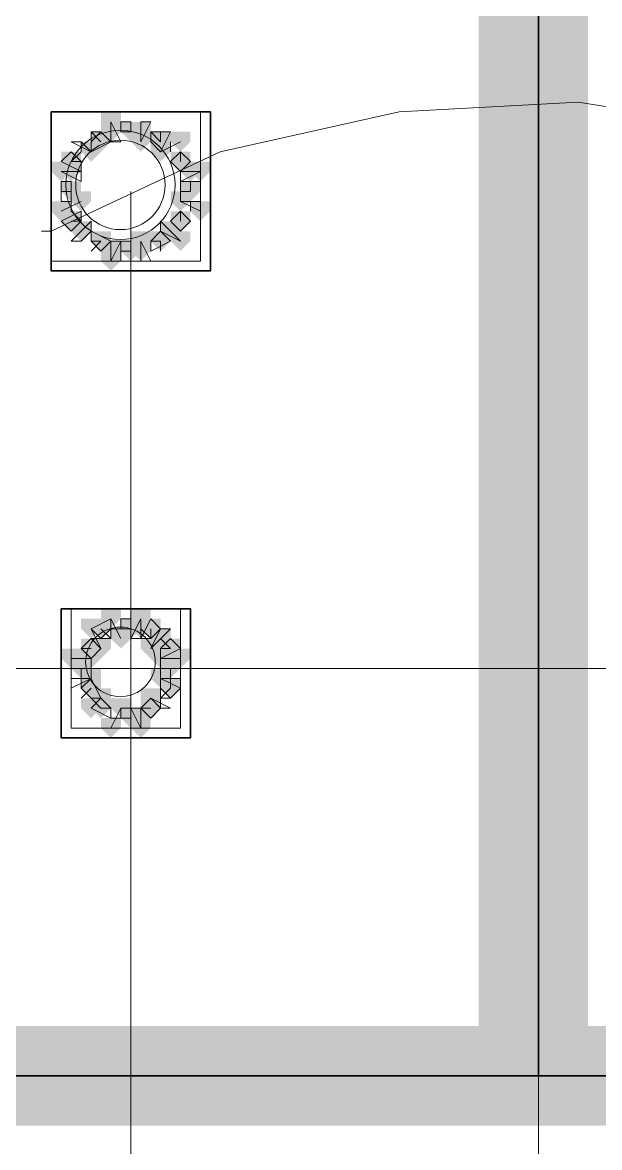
# Model space of a CAD drawing. Header units: millimetres. Extents: x 2315 to 4619, y 1334 to 1897.
# Drawn here: x 3804.88 to 3808.43, y 1541.26 to 1548.17 of the extents above; entities that cross this region are included whole.
import ezdxf

# ---------------------------------------------------------------- set-up
doc = ezdxf.new("R2010")
doc.units = ezdxf.units.MM
for name, color, linetype, true_color in [('PDF_10', 7, 'Continuous', 0x00b85c), ('PDF_AXIS', 7, 'Continuous', 0x00b85c), ('PDF_柱构件', 7, 'Continuous', 0x00b85c), ('PDF_转运站初步方案', 7, 'Continuous', 0x00b85c)]:
    doc.layers.add(name, color=color, linetype=linetype, true_color=true_color)
doc.layers.add('PDF_中心线层', color=1, linetype='Continuous')
doc.layers.add('PDF_粗实线层', color=7, linetype='Continuous')

msp = doc.modelspace()

# ---------------------------------------------------------------- hatches: boundary and pattern name
at = {"layer": 'PDF_10', "transparency": 33554559}
for points in [[(3805.5468, 1547.5601), (3805.4857, 1547.5601), (3805.4857, 1547.499), (3805.5468, 1547.4379), (3805.6079, 1547.499), (3805.6079, 1547.5601)], [(3805.5468, 1547.5601), (3805.4857, 1547.5601), (3805.4857, 1547.499), (3805.5468, 1547.4379), (3805.6079, 1547.499), (3805.6079, 1547.5601)], [(3805.3635, 1547.499), (3805.3024, 1547.499), (3805.3024, 1547.4379), (3805.3635, 1547.3768), (3805.4246, 1547.4379), (3805.4246, 1547.499)], [(3805.3635, 1547.499), (3805.3024, 1547.499), (3805.3024, 1547.4379), (3805.3635, 1547.3768), (3805.4246, 1547.4379), (3805.4246, 1547.499)], [(3805.73, 1547.499), (3805.6689, 1547.499), (3805.6689, 1547.4379), (3805.73, 1547.3768), (3805.7911, 1547.4379), (3805.7911, 1547.499)], [(3805.73, 1547.499), (3805.6689, 1547.499), (3805.6689, 1547.4379), (3805.73, 1547.3768), (3805.7911, 1547.4379), (3805.7911, 1547.499)], [(3805.1803, 1547.3768), (3805.1192, 1547.3768), (3805.1192, 1547.3157), (3805.1803, 1547.2547), (3805.2414, 1547.3157), (3805.2414, 1547.3768)], [(3805.1803, 1547.3768), (3805.1192, 1547.3768), (3805.1192, 1547.3157), (3805.1803, 1547.2547), (3805.2414, 1547.3157), (3805.2414, 1547.3768)], [(3805.8522, 1547.3768), (3805.7911, 1547.3768), (3805.7911, 1547.3157), (3805.8522, 1547.2547), (3805.9133, 1547.3157), (3805.9133, 1547.3768)], [(3805.8522, 1547.3768), (3805.7911, 1547.3768), (3805.7911, 1547.3157), (3805.8522, 1547.2547), (3805.9133, 1547.3157), (3805.9133, 1547.3768)], [(3805.8522, 1547.3768), (3805.7911, 1547.3768), (3805.7911, 1547.3157), (3805.8522, 1547.2547), (3805.9133, 1547.3157), (3805.9133, 1547.3768)], [(3805.1803, 1547.1936), (3805.1192, 1547.1936), (3805.1192, 1547.1325), (3805.1803, 1547.0714), (3805.2414, 1547.1325), (3805.2414, 1547.1936)], [(3805.1803, 1547.1936), (3805.1192, 1547.1936), (3805.1192, 1547.1325), (3805.1803, 1547.0714), (3805.2414, 1547.1325), (3805.2414, 1547.1936)], [(3805.9133, 1547.1936), (3805.8522, 1547.1936), (3805.8522, 1547.1325), (3805.9133, 1547.0714), (3805.9743, 1547.1325), (3805.9743, 1547.1936)], [(3805.9133, 1547.1936), (3805.8522, 1547.1936), (3805.8522, 1547.1325), (3805.9133, 1547.0714), (3805.9743, 1547.1325), (3805.9743, 1547.1936)], [(3805.1803, 1547.0103), (3805.1192, 1547.0103), (3805.1192, 1546.9493), (3805.1803, 1546.8882), (3805.2414, 1546.9493), (3805.2414, 1547.0103)], [(3805.1803, 1547.0103), (3805.1192, 1547.0103), (3805.1192, 1546.9493), (3805.1803, 1546.8882), (3805.2414, 1546.9493), (3805.2414, 1547.0103)], [(3805.8522, 1547.0103), (3805.7911, 1547.0103), (3805.7911, 1546.9493), (3805.8522, 1546.8882), (3805.9133, 1546.9493), (3805.9133, 1547.0103)], [(3805.8522, 1547.0103), (3805.7911, 1547.0103), (3805.7911, 1546.9493), (3805.8522, 1546.8882), (3805.9133, 1546.9493), (3805.9133, 1547.0103)], [(3805.8522, 1547.0103), (3805.7911, 1547.0103), (3805.7911, 1546.9493), (3805.8522, 1546.8882), (3805.9133, 1546.9493), (3805.9133, 1547.0103)], [(3805.3635, 1546.8882), (3805.3024, 1546.8882), (3805.3024, 1546.8271), (3805.3635, 1546.766), (3805.4246, 1546.8271), (3805.4246, 1546.8882)], [(3805.3635, 1546.8882), (3805.3024, 1546.8882), (3805.3024, 1546.8271), (3805.3635, 1546.766), (3805.4246, 1546.8271), (3805.4246, 1546.8882)], [(3805.73, 1546.8882), (3805.6689, 1546.8882), (3805.6689, 1546.8271), (3805.73, 1546.766), (3805.7911, 1546.8271), (3805.7911, 1546.8882)], [(3805.73, 1546.8882), (3805.6689, 1546.8882), (3805.6689, 1546.8271), (3805.73, 1546.766), (3805.7911, 1546.8271), (3805.7911, 1546.8882)], [(3805.5468, 1546.8271), (3805.4857, 1546.8271), (3805.4857, 1546.766), (3805.5468, 1546.7049), (3805.6079, 1546.766), (3805.6079, 1546.8271)], [(3805.5468, 1546.8271), (3805.4857, 1546.8271), (3805.4857, 1546.766), (3805.5468, 1546.7049), (3805.6079, 1546.766), (3805.6079, 1546.8271)], [(3805.5468, 1546.8271), (3805.4857, 1546.8271), (3805.4857, 1546.766), (3805.5468, 1546.7049), (3805.6079, 1546.766), (3805.6079, 1546.8271)], [(3805.3635, 1544.506), (3805.3024, 1544.506), (3805.3024, 1544.4449), (3805.3635, 1544.3839), (3805.4246, 1544.4449), (3805.4246, 1544.506)], [(3805.3635, 1544.506), (3805.3024, 1544.506), (3805.3024, 1544.4449), (3805.3635, 1544.3839), (3805.4246, 1544.4449), (3805.4246, 1544.506)], [(3805.5468, 1544.506), (3805.4857, 1544.506), (3805.4857, 1544.4449), (3805.5468, 1544.3839), (3805.6079, 1544.4449), (3805.6079, 1544.506)], [(3805.5468, 1544.506), (3805.4857, 1544.506), (3805.4857, 1544.4449), (3805.5468, 1544.3839), (3805.6079, 1544.4449), (3805.6079, 1544.506)], [(3805.6689, 1544.506), (3805.6079, 1544.506), (3805.6079, 1544.4449), (3805.6689, 1544.3839), (3805.73, 1544.4449), (3805.73, 1544.506)], [(3805.6689, 1544.506), (3805.6079, 1544.506), (3805.6079, 1544.4449), (3805.6689, 1544.3839), (3805.73, 1544.4449), (3805.73, 1544.506)], [(3805.3024, 1544.3839), (3805.2414, 1544.3839), (3805.2414, 1544.3228), (3805.3024, 1544.2617), (3805.3635, 1544.3228), (3805.3635, 1544.3839)], [(3805.3024, 1544.3839), (3805.2414, 1544.3839), (3805.2414, 1544.3228), (3805.3024, 1544.2617), (3805.3635, 1544.3228), (3805.3635, 1544.3839)], [(3805.7911, 1544.3839), (3805.73, 1544.3839), (3805.73, 1544.3228), (3805.7911, 1544.2617), (3805.8522, 1544.3228), (3805.8522, 1544.3839)], [(3805.7911, 1544.3839), (3805.73, 1544.3839), (3805.73, 1544.3228), (3805.7911, 1544.2617), (3805.8522, 1544.3228), (3805.8522, 1544.3839)], [(3805.2414, 1544.2617), (3805.1803, 1544.2617), (3805.1803, 1544.2006), (3805.2414, 1544.1395), (3805.3024, 1544.2006), (3805.3024, 1544.2617)], [(3805.2414, 1544.2617), (3805.1803, 1544.2617), (3805.1803, 1544.2006), (3805.2414, 1544.1395), (3805.3024, 1544.2006), (3805.3024, 1544.2617)], [(3805.7911, 1544.2617), (3805.73, 1544.2617), (3805.73, 1544.2006), (3805.7911, 1544.1395), (3805.8522, 1544.2006), (3805.8522, 1544.2617)], [(3805.7911, 1544.2617), (3805.73, 1544.2617), (3805.73, 1544.2006), (3805.7911, 1544.1395), (3805.8522, 1544.2006), (3805.8522, 1544.2617)], [(3805.3024, 1544.1395), (3805.2414, 1544.1395), (3805.2414, 1544.0784), (3805.3024, 1544.0174), (3805.3635, 1544.0784), (3805.3635, 1544.1395)], [(3805.3024, 1544.1395), (3805.2414, 1544.1395), (3805.2414, 1544.0784), (3805.3024, 1544.0174), (3805.3635, 1544.0784), (3805.3635, 1544.1395)], [(3805.7911, 1544.1395), (3805.73, 1544.1395), (3805.73, 1544.0784), (3805.7911, 1544.0174), (3805.8522, 1544.0784), (3805.8522, 1544.1395)], [(3805.7911, 1544.1395), (3805.73, 1544.1395), (3805.73, 1544.0784), (3805.7911, 1544.0174), (3805.8522, 1544.0784), (3805.8522, 1544.1395)], [(3805.3635, 1544.0174), (3805.3024, 1544.0174), (3805.3024, 1543.9563), (3805.3635, 1543.8952), (3805.4246, 1543.9563), (3805.4246, 1544.0174)], [(3805.3635, 1544.0174), (3805.3024, 1544.0174), (3805.3024, 1543.9563), (3805.3635, 1543.8952), (3805.4246, 1543.9563), (3805.4246, 1544.0174)], [(3805.6689, 1544.0174), (3805.6079, 1544.0174), (3805.6079, 1543.9563), (3805.6689, 1543.8952), (3805.73, 1543.9563), (3805.73, 1544.0174)], [(3805.6689, 1544.0174), (3805.6079, 1544.0174), (3805.6079, 1543.9563), (3805.6689, 1543.8952), (3805.73, 1543.9563), (3805.73, 1544.0174)], [(3805.6689, 1544.0174), (3805.6079, 1544.0174), (3805.6079, 1543.9563), (3805.6689, 1543.8952), (3805.73, 1543.9563), (3805.73, 1544.0174)], [(3805.5468, 1543.9563), (3805.4857, 1543.9563), (3805.4857, 1543.8952), (3805.5468, 1543.8341), (3805.6079, 1543.8952), (3805.6079, 1543.9563)], [(3805.5468, 1543.9563), (3805.4857, 1543.9563), (3805.4857, 1543.8952), (3805.5468, 1543.8341), (3805.6079, 1543.8952), (3805.6079, 1543.9563)]]:
    msp.add_hatch(color=6, dxfattribs=at).paths.add_polyline_path(points)
at = {"layer": 'PDF_柱构件', "transparency": 33554559}
for points in [[(3805.4246, 1547.6211), (3805.3635, 1547.6211), (3805.3635, 1547.5601), (3805.4246, 1547.499), (3805.4857, 1547.5601), (3805.4857, 1547.6211)], [(3805.4246, 1547.5601), (3805.3635, 1547.5601), (3805.3635, 1547.499), (3805.4246, 1547.4379), (3805.4857, 1547.499), (3805.4857, 1547.5601)], [(3805.6079, 1547.5601), (3805.5468, 1547.5601), (3805.5468, 1547.499), (3805.6079, 1547.4379), (3805.6689, 1547.499), (3805.6689, 1547.5601)], [(3805.3024, 1547.4379), (3805.2414, 1547.4379), (3805.2414, 1547.3768), (3805.3024, 1547.3157), (3805.3635, 1547.3768), (3805.3635, 1547.4379)], [(3805.6079, 1547.499), (3805.5468, 1547.499), (3805.5468, 1547.4379), (3805.6079, 1547.3768), (3805.6689, 1547.4379), (3805.6689, 1547.499)], [(3805.73, 1547.4379), (3805.6689, 1547.4379), (3805.6689, 1547.3768), (3805.73, 1547.3157), (3805.7911, 1547.3768), (3805.7911, 1547.4379)], [(3805.8522, 1547.499), (3805.7911, 1547.499), (3805.7911, 1547.4379), (3805.8522, 1547.3768), (3805.9133, 1547.4379), (3805.9133, 1547.499)], [(3805.1192, 1547.3157), (3805.0581, 1547.3157), (3805.0581, 1547.2547), (3805.1192, 1547.1936), (3805.1803, 1547.2547), (3805.1803, 1547.3157)], [(3805.1803, 1547.3157), (3805.1192, 1547.3157), (3805.1192, 1547.2547), (3805.1803, 1547.1936), (3805.2414, 1547.2547), (3805.2414, 1547.3157)], [(3805.9133, 1547.3157), (3805.8522, 1547.3157), (3805.8522, 1547.2547), (3805.9133, 1547.1936), (3805.9743, 1547.2547), (3805.9743, 1547.3157)], [(3805.9743, 1547.3157), (3805.9133, 1547.3157), (3805.9133, 1547.2547), (3805.9743, 1547.1936), (3806.0354, 1547.2547), (3806.0354, 1547.3157)], [(3805.2414, 1547.1325), (3805.1803, 1547.1325), (3805.1803, 1547.0714), (3805.2414, 1547.0103), (3805.3024, 1547.0714), (3805.3024, 1547.1325)], [(3805.8522, 1547.1325), (3805.7911, 1547.1325), (3805.7911, 1547.0714), (3805.8522, 1547.0103), (3805.9133, 1547.0714), (3805.9133, 1547.1325)], [(3805.1192, 1547.0714), (3805.0581, 1547.0714), (3805.0581, 1547.0103), (3805.1192, 1546.9493), (3805.1803, 1547.0103), (3805.1803, 1547.0714)], [(3805.9743, 1547.0714), (3805.9133, 1547.0714), (3805.9133, 1547.0103), (3805.9743, 1546.9493), (3806.0354, 1547.0103), (3806.0354, 1547.0714)], [(3805.2414, 1546.9493), (3805.1803, 1546.9493), (3805.1803, 1546.8882), (3805.2414, 1546.8271), (3805.3024, 1546.8882), (3805.3024, 1546.9493)], [(3805.6079, 1546.8882), (3805.5468, 1546.8882), (3805.5468, 1546.8271), (3805.6079, 1546.766), (3805.6689, 1546.8271), (3805.6689, 1546.8882)], [(3805.7911, 1546.9493), (3805.73, 1546.9493), (3805.73, 1546.8882), (3805.7911, 1546.8271), (3805.8522, 1546.8882), (3805.8522, 1546.9493)], [(3805.8522, 1546.8882), (3805.7911, 1546.8882), (3805.7911, 1546.8271), (3805.8522, 1546.766), (3805.9133, 1546.8271), (3805.9133, 1546.8882)], [(3805.4246, 1546.8271), (3805.3635, 1546.8271), (3805.3635, 1546.766), (3805.4246, 1546.7049), (3805.4857, 1546.766), (3805.4857, 1546.8271)], [(3805.6079, 1546.8271), (3805.5468, 1546.8271), (3805.5468, 1546.766), (3805.6079, 1546.7049), (3805.6689, 1546.766), (3805.6689, 1546.8271)], [(3805.4246, 1546.766), (3805.3635, 1546.766), (3805.3635, 1546.7049), (3805.4246, 1546.6439), (3805.4857, 1546.7049), (3805.4857, 1546.766)], [(3805.4246, 1544.5671), (3805.3635, 1544.5671), (3805.3635, 1544.506), (3805.4246, 1544.4449), (3805.4857, 1544.506), (3805.4857, 1544.5671)], [(3805.6079, 1544.5671), (3805.5468, 1544.5671), (3805.5468, 1544.506), (3805.6079, 1544.4449), (3805.6689, 1544.506), (3805.6689, 1544.5671)], [(3805.3024, 1544.506), (3805.2414, 1544.506), (3805.2414, 1544.4449), (3805.3024, 1544.3839), (3805.3635, 1544.4449), (3805.3635, 1544.506)], [(3805.6079, 1544.506), (3805.5468, 1544.506), (3805.5468, 1544.4449), (3805.6079, 1544.3839), (3805.6689, 1544.4449), (3805.6689, 1544.506)], [(3805.4857, 1544.4449), (3805.4246, 1544.4449), (3805.4246, 1544.3839), (3805.4857, 1544.3228), (3805.5468, 1544.3839), (3805.5468, 1544.4449)], [(3805.73, 1544.4449), (3805.6689, 1544.4449), (3805.6689, 1544.3839), (3805.73, 1544.3228), (3805.7911, 1544.3839), (3805.7911, 1544.4449)], [(3805.3635, 1544.3839), (3805.3024, 1544.3839), (3805.3024, 1544.3228), (3805.3635, 1544.2617), (3805.4246, 1544.3228), (3805.4246, 1544.3839)], [(3805.6689, 1544.3839), (3805.6079, 1544.3839), (3805.6079, 1544.3228), (3805.6689, 1544.2617), (3805.73, 1544.3228), (3805.73, 1544.3839)], [(3805.1803, 1544.3228), (3805.1192, 1544.3228), (3805.1192, 1544.2617), (3805.1803, 1544.2006), (3805.2414, 1544.2617), (3805.2414, 1544.3228)], [(3805.2414, 1544.3228), (3805.1803, 1544.3228), (3805.1803, 1544.2617), (3805.2414, 1544.2006), (3805.3024, 1544.2617), (3805.3024, 1544.3228)], [(3805.3024, 1544.3228), (3805.2414, 1544.3228), (3805.2414, 1544.2617), (3805.3024, 1544.2006), (3805.3635, 1544.2617), (3805.3635, 1544.3228)], [(3805.73, 1544.3228), (3805.6689, 1544.3228), (3805.6689, 1544.2617), (3805.73, 1544.2006), (3805.7911, 1544.2617), (3805.7911, 1544.3228)], [(3805.7911, 1544.3228), (3805.73, 1544.3228), (3805.73, 1544.2617), (3805.7911, 1544.2006), (3805.8522, 1544.2617), (3805.8522, 1544.3228)], [(3805.8522, 1544.3228), (3805.7911, 1544.3228), (3805.7911, 1544.2617), (3805.8522, 1544.2006), (3805.9133, 1544.2617), (3805.9133, 1544.3228)], [(3805.3024, 1544.2006), (3805.2414, 1544.2006), (3805.2414, 1544.1395), (3805.3024, 1544.0784), (3805.3635, 1544.1395), (3805.3635, 1544.2006)], [(3805.73, 1544.2006), (3805.6689, 1544.2006), (3805.6689, 1544.1395), (3805.73, 1544.0784), (3805.7911, 1544.1395), (3805.7911, 1544.2006)], [(3805.3635, 1544.0784), (3805.3024, 1544.0784), (3805.3024, 1544.0174), (3805.3635, 1543.9563), (3805.4246, 1544.0174), (3805.4246, 1544.0784)], [(3805.6689, 1544.0784), (3805.6079, 1544.0784), (3805.6079, 1544.0174), (3805.6689, 1543.9563), (3805.73, 1544.0174), (3805.73, 1544.0784)], [(3805.3024, 1544.0174), (3805.2414, 1544.0174), (3805.2414, 1543.9563), (3805.3024, 1543.8952), (3805.3635, 1543.9563), (3805.3635, 1544.0174)], [(3805.4857, 1544.0174), (3805.4246, 1544.0174), (3805.4246, 1543.9563), (3805.4857, 1543.8952), (3805.5468, 1543.9563), (3805.5468, 1544.0174)], [(3805.6079, 1543.9563), (3805.5468, 1543.9563), (3805.5468, 1543.8952), (3805.6079, 1543.8341), (3805.6689, 1543.8952), (3805.6689, 1543.9563)], [(3805.4246, 1543.8952), (3805.3635, 1543.8952), (3805.3635, 1543.8341), (3805.4246, 1543.773), (3805.4857, 1543.8341), (3805.4857, 1543.8952)], [(3805.6079, 1543.8952), (3805.5468, 1543.8952), (3805.5468, 1543.8341), (3805.6079, 1543.773), (3805.6689, 1543.8341), (3805.6689, 1543.8952)]]:
    msp.add_hatch(color=6, dxfattribs=at).paths.add_polyline_path(points)
at = {"layer": 'PDF_粗实线层', "transparency": 33554559}
for points in [[(3836.3317, 1554.7066), (3835.7208, 1554.7066), (3835.7208, 1542.0017), (3780.3203, 1542.0017), (3780.3203, 1554.7066), (3779.7095, 1554.7066), (3779.7095, 1541.3909), (3836.3317, 1541.3909)], [(3808.3565, 1554.7066), (3807.6846, 1554.7066), (3807.6846, 1541.6963), (3808.3565, 1541.6963)]]:
    msp.add_hatch(color=256, dxfattribs=at).paths.add_polyline_path(points)
at = {"layer": 'PDF_转运站初步方案', "transparency": 33554559}
for points in [[(3805.5468, 1547.5601), (3805.4857, 1547.5601), (3805.4857, 1547.499), (3805.5468, 1547.4379), (3805.6079, 1547.499), (3805.6079, 1547.5601)], [(3805.5468, 1547.5601), (3805.4857, 1547.5601), (3805.4857, 1547.499), (3805.5468, 1547.4379), (3805.6079, 1547.499), (3805.6079, 1547.5601)], [(3805.3635, 1547.499), (3805.3024, 1547.499), (3805.3024, 1547.4379), (3805.3635, 1547.3768), (3805.4246, 1547.4379), (3805.4246, 1547.499)], [(3805.3635, 1547.499), (3805.3024, 1547.499), (3805.3024, 1547.4379), (3805.3635, 1547.3768), (3805.4246, 1547.4379), (3805.4246, 1547.499)], [(3805.73, 1547.499), (3805.6689, 1547.499), (3805.6689, 1547.4379), (3805.73, 1547.3768), (3805.7911, 1547.4379), (3805.7911, 1547.499)], [(3805.73, 1547.499), (3805.6689, 1547.499), (3805.6689, 1547.4379), (3805.73, 1547.3768), (3805.7911, 1547.4379), (3805.7911, 1547.499)], [(3805.1803, 1547.3768), (3805.1192, 1547.3768), (3805.1192, 1547.3157), (3805.1803, 1547.2547), (3805.2414, 1547.3157), (3805.2414, 1547.3768)], [(3805.1803, 1547.3768), (3805.1192, 1547.3768), (3805.1192, 1547.3157), (3805.1803, 1547.2547), (3805.2414, 1547.3157), (3805.2414, 1547.3768)], [(3805.8522, 1547.3768), (3805.7911, 1547.3768), (3805.7911, 1547.3157), (3805.8522, 1547.2547), (3805.9133, 1547.3157), (3805.9133, 1547.3768)], [(3805.8522, 1547.3768), (3805.7911, 1547.3768), (3805.7911, 1547.3157), (3805.8522, 1547.2547), (3805.9133, 1547.3157), (3805.9133, 1547.3768)], [(3805.1803, 1547.1936), (3805.1192, 1547.1936), (3805.1192, 1547.1325), (3805.1803, 1547.0714), (3805.2414, 1547.1325), (3805.2414, 1547.1936)], [(3805.1803, 1547.1936), (3805.1192, 1547.1936), (3805.1192, 1547.1325), (3805.1803, 1547.0714), (3805.2414, 1547.1325), (3805.2414, 1547.1936)], [(3805.9133, 1547.1936), (3805.8522, 1547.1936), (3805.8522, 1547.1325), (3805.9133, 1547.0714), (3805.9743, 1547.1325), (3805.9743, 1547.1936)], [(3805.9133, 1547.1936), (3805.8522, 1547.1936), (3805.8522, 1547.1325), (3805.9133, 1547.0714), (3805.9743, 1547.1325), (3805.9743, 1547.1936)], [(3805.1803, 1547.0103), (3805.1192, 1547.0103), (3805.1192, 1546.9493), (3805.1803, 1546.8882), (3805.2414, 1546.9493), (3805.2414, 1547.0103)], [(3805.1803, 1547.0103), (3805.1192, 1547.0103), (3805.1192, 1546.9493), (3805.1803, 1546.8882), (3805.2414, 1546.9493), (3805.2414, 1547.0103)], [(3805.8522, 1547.0103), (3805.7911, 1547.0103), (3805.7911, 1546.9493), (3805.8522, 1546.8882), (3805.9133, 1546.9493), (3805.9133, 1547.0103)], [(3805.8522, 1547.0103), (3805.7911, 1547.0103), (3805.7911, 1546.9493), (3805.8522, 1546.8882), (3805.9133, 1546.9493), (3805.9133, 1547.0103)], [(3805.3635, 1546.8882), (3805.3024, 1546.8882), (3805.3024, 1546.8271), (3805.3635, 1546.766), (3805.4246, 1546.8271), (3805.4246, 1546.8882)], [(3805.3635, 1546.8882), (3805.3024, 1546.8882), (3805.3024, 1546.8271), (3805.3635, 1546.766), (3805.4246, 1546.8271), (3805.4246, 1546.8882)], [(3805.73, 1546.8882), (3805.6689, 1546.8882), (3805.6689, 1546.8271), (3805.73, 1546.766), (3805.7911, 1546.8271), (3805.7911, 1546.8882)], [(3805.73, 1546.8882), (3805.6689, 1546.8882), (3805.6689, 1546.8271), (3805.73, 1546.766), (3805.7911, 1546.8271), (3805.7911, 1546.8882)], [(3805.5468, 1546.8271), (3805.4857, 1546.8271), (3805.4857, 1546.766), (3805.5468, 1546.7049), (3805.6079, 1546.766), (3805.6079, 1546.8271)], [(3805.5468, 1546.8271), (3805.4857, 1546.8271), (3805.4857, 1546.766), (3805.5468, 1546.7049), (3805.6079, 1546.766), (3805.6079, 1546.8271)], [(3805.3635, 1544.506), (3805.3024, 1544.506), (3805.3024, 1544.4449), (3805.3635, 1544.3839), (3805.4246, 1544.4449), (3805.4246, 1544.506)], [(3805.3635, 1544.506), (3805.3024, 1544.506), (3805.3024, 1544.4449), (3805.3635, 1544.3839), (3805.4246, 1544.4449), (3805.4246, 1544.506)], [(3805.5468, 1544.506), (3805.4857, 1544.506), (3805.4857, 1544.4449), (3805.5468, 1544.3839), (3805.6079, 1544.4449), (3805.6079, 1544.506)], [(3805.5468, 1544.506), (3805.4857, 1544.506), (3805.4857, 1544.4449), (3805.5468, 1544.3839), (3805.6079, 1544.4449), (3805.6079, 1544.506)], [(3805.6689, 1544.506), (3805.6079, 1544.506), (3805.6079, 1544.4449), (3805.6689, 1544.3839), (3805.73, 1544.4449), (3805.73, 1544.506)], [(3805.6689, 1544.506), (3805.6079, 1544.506), (3805.6079, 1544.4449), (3805.6689, 1544.3839), (3805.73, 1544.4449), (3805.73, 1544.506)], [(3805.3024, 1544.3839), (3805.2414, 1544.3839), (3805.2414, 1544.3228), (3805.3024, 1544.2617), (3805.3635, 1544.3228), (3805.3635, 1544.3839)], [(3805.3024, 1544.3839), (3805.2414, 1544.3839), (3805.2414, 1544.3228), (3805.3024, 1544.2617), (3805.3635, 1544.3228), (3805.3635, 1544.3839)], [(3805.7911, 1544.3839), (3805.73, 1544.3839), (3805.73, 1544.3228), (3805.7911, 1544.2617), (3805.8522, 1544.3228), (3805.8522, 1544.3839)], [(3805.7911, 1544.3839), (3805.73, 1544.3839), (3805.73, 1544.3228), (3805.7911, 1544.2617), (3805.8522, 1544.3228), (3805.8522, 1544.3839)], [(3805.2414, 1544.2617), (3805.1803, 1544.2617), (3805.1803, 1544.2006), (3805.2414, 1544.1395), (3805.3024, 1544.2006), (3805.3024, 1544.2617)], [(3805.2414, 1544.2617), (3805.1803, 1544.2617), (3805.1803, 1544.2006), (3805.2414, 1544.1395), (3805.3024, 1544.2006), (3805.3024, 1544.2617)], [(3805.7911, 1544.2617), (3805.73, 1544.2617), (3805.73, 1544.2006), (3805.7911, 1544.1395), (3805.8522, 1544.2006), (3805.8522, 1544.2617)], [(3805.7911, 1544.2617), (3805.73, 1544.2617), (3805.73, 1544.2006), (3805.7911, 1544.1395), (3805.8522, 1544.2006), (3805.8522, 1544.2617)], [(3805.3024, 1544.1395), (3805.2414, 1544.1395), (3805.2414, 1544.0784), (3805.3024, 1544.0174), (3805.3635, 1544.0784), (3805.3635, 1544.1395)], [(3805.3024, 1544.1395), (3805.2414, 1544.1395), (3805.2414, 1544.0784), (3805.3024, 1544.0174), (3805.3635, 1544.0784), (3805.3635, 1544.1395)], [(3805.7911, 1544.1395), (3805.73, 1544.1395), (3805.73, 1544.0784), (3805.7911, 1544.0174), (3805.8522, 1544.0784), (3805.8522, 1544.1395)], [(3805.7911, 1544.1395), (3805.73, 1544.1395), (3805.73, 1544.0784), (3805.7911, 1544.0174), (3805.8522, 1544.0784), (3805.8522, 1544.1395)], [(3805.3635, 1544.0174), (3805.3024, 1544.0174), (3805.3024, 1543.9563), (3805.3635, 1543.8952), (3805.4246, 1543.9563), (3805.4246, 1544.0174)], [(3805.3635, 1544.0174), (3805.3024, 1544.0174), (3805.3024, 1543.9563), (3805.3635, 1543.8952), (3805.4246, 1543.9563), (3805.4246, 1544.0174)], [(3805.6689, 1544.0174), (3805.6079, 1544.0174), (3805.6079, 1543.9563), (3805.6689, 1543.8952), (3805.73, 1543.9563), (3805.73, 1544.0174)], [(3805.6689, 1544.0174), (3805.6079, 1544.0174), (3805.6079, 1543.9563), (3805.6689, 1543.8952), (3805.73, 1543.9563), (3805.73, 1544.0174)], [(3805.5468, 1543.9563), (3805.4857, 1543.9563), (3805.4857, 1543.8952), (3805.5468, 1543.8341), (3805.6079, 1543.8952), (3805.6079, 1543.9563)], [(3805.5468, 1543.9563), (3805.4857, 1543.9563), (3805.4857, 1543.8952), (3805.5468, 1543.8341), (3805.6079, 1543.8952), (3805.6079, 1543.9563)]]:
    msp.add_hatch(color=6, dxfattribs=at).paths.add_polyline_path(points)

# ---------------------------------------------------------------- linework, layer by layer
at = {"layer": 'PDF_10', "color": 6, "lineweight": 18}
for points in [[(3805.5468, 1547.5601), (3805.5468, 1547.499), (3805.4857, 1547.499)], [(3805.3635, 1547.499), (3805.3024, 1547.4379)], [(3805.3635, 1547.4379), (3805.3024, 1547.499)], [(3805.73, 1547.499), (3805.73, 1547.4379), (3805.6689, 1547.499)], [(3805.2414, 1547.3768), (3805.1803, 1547.3157), (3805.2414, 1547.3157)], [(3805.8522, 1547.3157), (3805.8522, 1547.3768)], [(3805.1803, 1547.1936), (3805.1803, 1547.1325), (3805.1192, 1547.1325)], [(3805.8522, 1547.1325), (3805.9133, 1547.1325), (3805.9133, 1547.1936)], [(3805.1803, 1547.0103), (3805.2414, 1546.9493), (3805.1803, 1546.9493)], [(3805.8522, 1546.9493), (3805.8522, 1547.0103)], [(3805.3024, 1546.8271), (3805.3635, 1546.8271), (3805.3024, 1546.766)], [(3805.6689, 1546.8271), (3805.73, 1546.8271), (3805.73, 1546.766)], [(3805.4857, 1546.766), (3805.5468, 1546.766)], [(3805.4857, 1544.4449), (3805.5468, 1544.4449), (3805.5468, 1544.506)], [(3805.3635, 1544.3839), (3805.4246, 1544.4449)], [(3805.4246, 1544.3839), (3805.3635, 1544.4449)], [(3805.6079, 1544.4449), (3805.6689, 1544.3839), (3805.6689, 1544.4449)], [(3805.3024, 1544.3228), (3805.2414, 1544.3228), (3805.3024, 1544.3839)], [(3805.73, 1544.3839), (3805.7911, 1544.3228), (3805.73, 1544.3228)], [(3805.2414, 1544.1395), (3805.2414, 1544.2006), (3805.3024, 1544.2006)], [(3805.8522, 1544.2006), (3805.7911, 1544.2006), (3805.7911, 1544.1395)], [(3805.3024, 1544.0174), (3805.2414, 1544.0784)], [(3805.3024, 1544.0784), (3805.2414, 1544.0174)], [(3805.7911, 1544.0784), (3805.73, 1544.0174)], [(3805.73, 1544.0784), (3805.7911, 1544.0174)], [(3805.3635, 1543.9563), (3805.4246, 1543.9563), (3805.3635, 1543.9563)], [(3805.5468, 1543.9563), (3805.5468, 1543.8952), (3805.4857, 1543.8952)], [(3805.6689, 1543.9563), (3805.6079, 1543.9563)]]:
    msp.add_lwpolyline(points, dxfattribs=at)
at = {"layer": 'PDF_AXIS', "color": 6, "lineweight": 18}
for points in [[(3805.9743, 1547.6211), (3805.9743, 1546.7049), (3805.0581, 1546.7049), (3805.0581, 1547.6211)], [(3805.1803, 1544.5671), (3805.1803, 1543.8341), (3805.8522, 1543.8341), (3805.8522, 1544.5671)]]:
    msp.add_lwpolyline(points, close=True, dxfattribs=at)
at = {"layer": 'PDF_中心线层', "color": 6, "lineweight": 18}
for points in [[(3814.037, 1541.6963), (3813.9149, 1542.7957), (3813.6095, 1543.8952), (3813.0597, 1544.9336), (3812.3879, 1545.8498), (3811.5327, 1546.5828), (3810.4943, 1547.1325), (3809.456, 1547.499), (3808.2954, 1547.6822), (3807.196, 1547.6211), (3806.0965, 1547.3768), (3805.0581, 1546.8882), (3804.997, 1546.8882)], [(3805.5468, 1547.1325), (3805.5468, 1536.2601)], [(3802.5538, 1544.2006), (3813.4873, 1544.2006)], [(3814.037, 1541.6963), (3802.0041, 1541.6963), (3814.037, 1541.6963)]]:
    msp.add_lwpolyline(points, dxfattribs=at)
msp.add_lwpolyline([(3808.0511, 1535.7103), (3808.0511, 1547.6822)], close=True, dxfattribs=at)
at = {"layer": 'PDF_柱构件', "color": 6, "lineweight": 18}
for points in [[(3805.4246, 1547.5601), (3805.4857, 1547.4379), (3805.4246, 1547.4379)], [(3805.5468, 1547.499), (3805.4857, 1547.499), (3805.4857, 1547.5601), (3805.5468, 1547.5601)], [(3805.6689, 1547.5601), (3805.6079, 1547.4379), (3805.6079, 1547.5601)], [(3805.4246, 1547.4379), (3805.3024, 1547.3768), (3805.3024, 1547.499), (3805.3635, 1547.499)], [(3805.73, 1547.3768), (3805.6689, 1547.4379), (3805.6689, 1547.499), (3805.7911, 1547.499)], [(3805.8522, 1547.4379), (3805.73, 1547.3768)], [(3805.2414, 1547.3157), (3805.2414, 1547.2547), (3805.1192, 1547.3157), (3805.1803, 1547.3768)], [(3805.8522, 1547.2547), (3805.7911, 1547.3157), (3805.8522, 1547.3768), (3805.9133, 1547.3157)], [(3805.1192, 1547.2547), (3805.2414, 1547.2547), (3805.2414, 1547.1936)], [(3805.9743, 1547.2547), (3805.8522, 1547.1936), (3805.8522, 1547.2547)], [(3805.1803, 1547.1936), (3805.1803, 1547.0714), (3805.1192, 1547.0714), (3805.1192, 1547.1936)], [(3805.8522, 1547.0714), (3805.8522, 1547.1936), (3805.9743, 1547.1936), (3805.9743, 1547.0714)], [(3805.1192, 1547.0103), (3805.2414, 1547.0714)], [(3805.9743, 1547.0103), (3805.8522, 1547.0714)], [(3805.2414, 1547.0103), (3805.2414, 1546.9493), (3805.1803, 1546.8882), (3805.1192, 1546.9493)], [(3805.7911, 1546.9493), (3805.8522, 1547.0103), (3805.9133, 1546.9493), (3805.8522, 1546.8882)], [(3805.1803, 1546.8271), (3805.3024, 1546.9493), (3805.3024, 1546.8882), (3805.2414, 1546.8271)], [(3805.3024, 1546.8882), (3805.4246, 1546.8271), (3805.3635, 1546.766), (3805.3024, 1546.8271)], [(3805.6689, 1546.8271), (3805.73, 1546.8882), (3805.7911, 1546.8271), (3805.6689, 1546.766)], [(3805.8522, 1546.8271), (3805.73, 1546.8882), (3805.73, 1546.9493)], [(3805.4246, 1546.7049), (3805.4246, 1546.8271), (3805.4857, 1546.8271)], [(3805.4857, 1546.8271), (3805.5468, 1546.8271), (3805.5468, 1546.7049), (3805.4857, 1546.7049)], [(3805.6079, 1546.7049), (3805.6079, 1546.8271), (3805.6689, 1546.7049)], [(3805.3635, 1544.3839), (3805.4246, 1544.3839), (3805.4246, 1544.506), (3805.3024, 1544.4449)], [(3805.4246, 1544.506), (3805.4857, 1544.3839)], [(3805.4857, 1544.4449), (3805.5468, 1544.4449), (3805.5468, 1544.506), (3805.4857, 1544.506)], [(3805.6079, 1544.506), (3805.5468, 1544.3839), (3805.6079, 1544.3839)], [(3805.6079, 1544.3839), (3805.6689, 1544.3839), (3805.73, 1544.4449), (3805.6689, 1544.506)], [(3805.3024, 1544.4449), (3805.3635, 1544.3228)], [(3805.73, 1544.4449), (3805.6689, 1544.3228), (3805.7911, 1544.4449)], [(3805.3024, 1544.2617), (3805.3635, 1544.3228), (3805.3024, 1544.3839), (3805.2414, 1544.3228)], [(3805.73, 1544.3228), (3805.73, 1544.2617), (3805.8522, 1544.3228), (3805.7911, 1544.3839)], [(3805.1803, 1544.2617), (3805.3024, 1544.2617)], [(3805.3024, 1544.1395), (3805.3024, 1544.2617), (3805.1803, 1544.2617), (3805.1803, 1544.1395)], [(3805.8522, 1544.2617), (3805.73, 1544.2617)], [(3805.73, 1544.2617), (3805.73, 1544.1395), (3805.8522, 1544.1395), (3805.8522, 1544.2617)], [(3805.1803, 1544.0784), (3805.3024, 1544.1395), (3805.1803, 1544.1395)], [(3805.3635, 1544.0174), (3805.3024, 1544.1395), (3805.2414, 1544.0784), (3805.3024, 1544.0174)], [(3805.8522, 1544.1395), (3805.73, 1544.1395), (3805.8522, 1544.0784)], [(3805.73, 1544.1395), (3805.73, 1544.0174), (3805.7911, 1544.0174), (3805.8522, 1544.0784)], [(3805.3024, 1543.9563), (3805.3635, 1544.0174)], [(3805.4246, 1543.9563), (3805.3635, 1544.0174), (3805.3024, 1543.9563), (3805.4246, 1543.8952)], [(3805.6689, 1544.0174), (3805.6079, 1543.9563), (3805.6689, 1543.8952), (3805.73, 1543.9563)], [(3805.7911, 1543.9563), (3805.6689, 1544.0174), (3805.73, 1543.9563)], [(3805.4246, 1543.8341), (3805.4857, 1543.9563)], [(3805.5468, 1543.9563), (3805.4857, 1543.9563), (3805.4857, 1543.8952), (3805.5468, 1543.8952)], [(3805.6079, 1543.8341), (3805.6079, 1543.9563), (3805.5468, 1543.9563)]]:
    msp.add_lwpolyline(points, close=True, dxfattribs=at)
for points in [[(3805.2414, 1547.4379), (3805.3024, 1547.3768), (3805.1803, 1547.4379), (3805.2414, 1547.4379), (3805.2414, 1547.3768)], [(3805.7911, 1547.3768), (3805.7911, 1547.4379)], [(3805.1803, 1547.0714), (3805.1803, 1547.0103)], [(3805.9133, 1547.0103), (3805.9133, 1547.0714)], [(3805.4246, 1544.4449), (3805.4857, 1544.4449)], [(3805.3024, 1544.3839), (3805.3635, 1544.3839)], [(3805.2414, 1544.0784), (3805.2414, 1544.1395)], [(3805.7911, 1544.1395), (3805.7911, 1544.0784)], [(3805.3635, 1543.9563), (3805.3024, 1544.0174)], [(3805.73, 1544.0174), (3805.73, 1543.9563)], [(3805.4857, 1543.8952), (3805.4246, 1543.8952)]]:
    msp.add_lwpolyline(points, dxfattribs=at)
at = {"layer": 'PDF_粗实线层', "lineweight": 35}
for points in [[(3780.0149, 1554.7066), (3780.0149, 1541.6963), (3836.0262, 1541.6963), (3836.0262, 1554.7066)], [(3808.0511, 1541.6963), (3808.0511, 1554.7066)]]:
    msp.add_lwpolyline(points, dxfattribs=at)
at = {"layer": 'PDF_粗实线层', "color": 6, "lineweight": 35}
for points in [[(3806.0354, 1547.6211), (3806.0354, 1546.6439), (3805.0581, 1546.6439), (3805.0581, 1547.6211)], [(3805.1192, 1544.5671), (3805.9133, 1544.5671), (3805.9133, 1543.773), (3805.1192, 1543.773)]]:
    msp.add_lwpolyline(points, close=True, dxfattribs=at)
at = {"layer": 'PDF_转运站初步方案', "color": 6, "lineweight": 18}
for centre, radius in [((3805.483, 1547.1726), 0.3359), ((3805.483, 1547.1726), 0.2749), ((3805.483, 1544.2406), 0.2138), ((3805.483, 1544.2406), 0.2138)]:
    msp.add_circle(centre, radius, dxfattribs=at)

doc.saveas('drawing.dxf')
